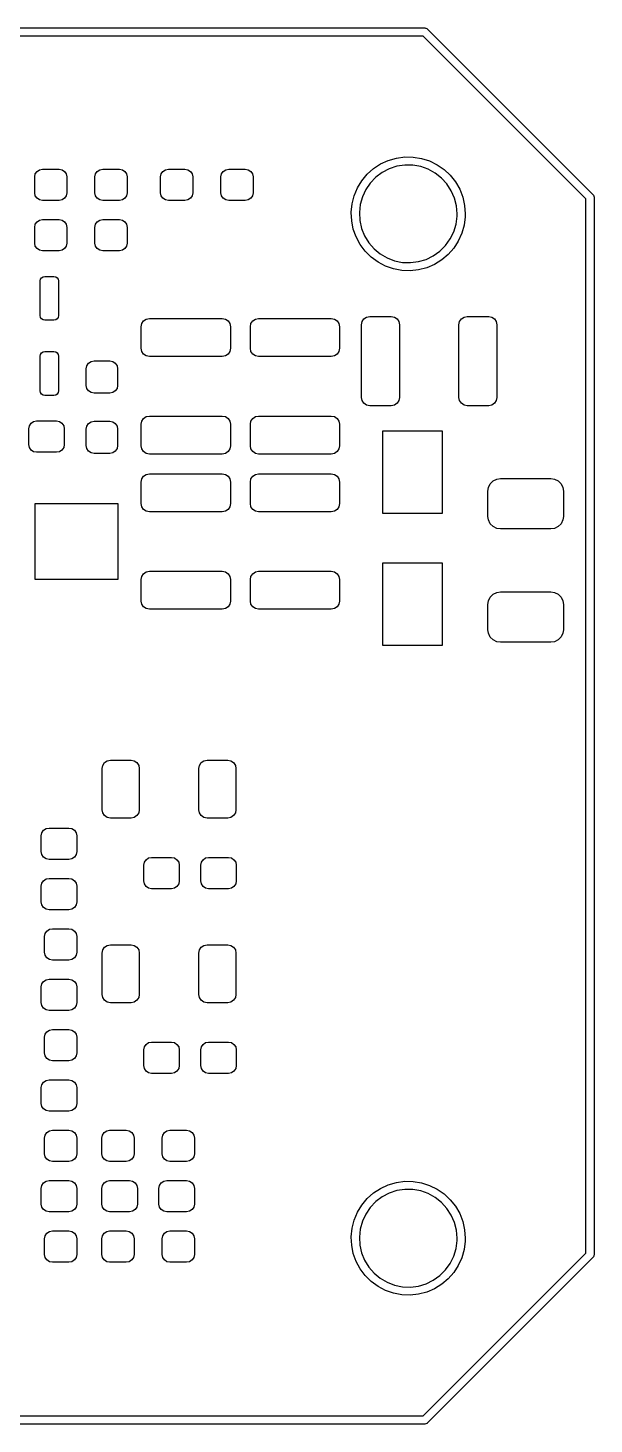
# Model space of a CAD drawing. Extents: x 108.5 to 150.8, y -119.9 to -77.7.
# Drawn here: x 133.65 to 150.79, y -119.92 to -77.67 of the extents above; entities that cross this region are included whole.
import ezdxf

# ---------------------------------------------------------------- set-up
doc = ezdxf.new("R2010")
doc.units = 0
doc.layers.add('BLACK', color=7, linetype='CONTINUOUS')

msp = doc.modelspace()

# ---------------------------------------------------------------- linework, layer by layer
at = {"layer": 'BLACK', "linetype": 'CONTINUOUS'}
for p, q in [((113.661, -77.675), (145.661, -77.675)), ((145.661, -77.675), (145.683, -77.6782)), ((145.683, -77.6782), (145.688, -77.6779)), ((145.688, -77.6779), (145.69, -77.6792)), ((145.69, -77.6792), (145.697, -77.6801)), ((145.697, -77.6801), (145.722, -77.6968)), ((145.722, -77.6968), (145.749, -77.7116)), ((145.749, -77.7116), (150.749, -82.7116)), ((145.609, -77.925), (113.713, -77.925)), ((150.536, -82.8518), (145.609, -77.925)), ((134.002, -81.9661), (134.093, -81.948)), ((134.093, -81.948), (134.593, -81.948)), ((134.593, -81.948), (134.683, -81.9661)), ((135.827, -81.9661), (135.917, -81.948)), ((135.917, -81.948), (136.417, -81.948)), ((136.417, -81.948), (136.508, -81.9661)), ((137.812, -81.9661), (137.903, -81.948)), ((137.903, -81.948), (138.403, -81.948)), ((138.403, -81.948), (138.493, -81.9661)), ((139.637, -81.9661), (139.727, -81.948)), ((139.727, -81.948), (140.227, -81.948)), ((140.227, -81.948), (140.318, -81.9661)), ((143.92, -82.1017), (144.111, -81.9315)), ((144.111, -81.9315), (144.325, -81.7913)), ((144.325, -81.7913), (144.557, -81.6842)), ((144.587, -81.9356), (144.372, -82.0476)), ((144.557, -81.6842), (144.802, -81.6127)), ((144.818, -81.8602), (144.587, -81.9356)), ((144.802, -81.6127), (145.056, -81.5782)), ((145.058, -81.8235), (144.818, -81.8602)), ((145.056, -81.5782), (145.311, -81.5816)), ((145.3, -81.8265), (145.058, -81.8235)), ((145.539, -81.869), (145.3, -81.8265)), ((145.311, -81.5816), (145.564, -81.6227)), ((145.768, -81.95), (145.539, -81.869)), ((145.564, -81.6227), (145.807, -81.7006)), ((145.98, -82.0672), (145.768, -81.95)), ((145.807, -81.7006), (146.037, -81.8137)), ((146.037, -81.8137), (146.247, -81.9594)), ((146.247, -81.9594), (146.433, -82.1346)), ((133.855, -82.1855), (133.873, -82.0946)), ((133.855, -82.6605), (133.855, -82.1855)), ((133.873, -82.0946), (133.925, -82.0176)), ((133.925, -82.0176), (134.002, -81.9661)), ((134.683, -81.9661), (134.76, -82.0176)), ((134.76, -82.0176), (134.812, -82.0946)), ((134.812, -82.0946), (134.83, -82.1855)), ((134.83, -82.1855), (134.83, -82.6605)), ((135.68, -82.1855), (135.698, -82.0946)), ((135.68, -82.6605), (135.68, -82.1855)), ((135.698, -82.0946), (135.75, -82.0176)), ((135.75, -82.0176), (135.827, -81.9661)), ((136.508, -81.9661), (136.585, -82.0176)), ((136.585, -82.0176), (136.637, -82.0946)), ((136.637, -82.0946), (136.655, -82.1855)), ((136.655, -82.1855), (136.655, -82.6605)), ((137.665, -82.1855), (137.683, -82.0946)), ((137.665, -82.6605), (137.665, -82.1855)), ((137.683, -82.0946), (137.735, -82.0176)), ((137.735, -82.0176), (137.812, -81.9661)), ((138.493, -81.9661), (138.57, -82.0176)), ((138.57, -82.0176), (138.622, -82.0946)), ((138.622, -82.0946), (138.64, -82.1855)), ((138.64, -82.1855), (138.64, -82.6605)), ((139.49, -82.1855), (139.508, -82.0946)), ((139.49, -82.6605), (139.49, -82.1855)), ((139.508, -82.0946), (139.56, -82.0176)), ((139.56, -82.0176), (139.637, -81.9661)), ((140.318, -81.9661), (140.395, -82.0176)), ((140.395, -82.0176), (140.447, -82.0946)), ((140.447, -82.0946), (140.465, -82.1855)), ((140.465, -82.1855), (140.465, -82.6605)), ((143.624, -82.5169), (143.757, -82.2983)), ((143.757, -82.2983), (143.92, -82.1017)), ((144.011, -82.3686), (143.874, -82.5689)), ((144.178, -82.1932), (144.011, -82.3686)), ((144.372, -82.0476), (144.178, -82.1932)), ((146.17, -82.2176), (145.98, -82.0672)), ((146.334, -82.397), (146.17, -82.2176)), ((146.433, -82.1346), (146.591, -82.3354)), ((146.591, -82.3354), (146.718, -82.5574)), ((133.873, -82.7514), (133.855, -82.6605)), ((133.925, -82.8284), (133.873, -82.7514)), ((134.812, -82.7514), (134.76, -82.8284)), ((134.83, -82.6605), (134.812, -82.7514)), ((135.698, -82.7514), (135.68, -82.6605)), ((135.75, -82.8284), (135.698, -82.7514)), ((136.637, -82.7514), (136.585, -82.8284)), ((136.655, -82.6605), (136.637, -82.7514)), ((137.683, -82.7514), (137.665, -82.6605)), ((137.735, -82.8284), (137.683, -82.7514)), ((138.622, -82.7514), (138.57, -82.8284)), ((138.64, -82.6605), (138.622, -82.7514)), ((139.508, -82.7514), (139.49, -82.6605)), ((139.56, -82.8284), (139.508, -82.7514)), ((140.447, -82.7514), (140.395, -82.8284)), ((140.465, -82.6605), (140.447, -82.7514)), ((143.462, -83.0005), (143.525, -82.7526)), ((143.525, -82.7526), (143.624, -82.5169)), ((143.772, -82.7889), (143.707, -83.0227)), ((143.874, -82.5689), (143.772, -82.7889)), ((146.465, -82.6006), (146.334, -82.397)), ((146.562, -82.823), (146.465, -82.6006)), ((146.718, -82.5574), (146.811, -82.7957)), ((146.811, -82.7957), (146.867, -83.045)), ((150.749, -82.7116), (150.763, -82.7294)), ((150.763, -82.7294), (150.766, -82.7325)), ((150.766, -82.7325), (150.767, -82.7352)), ((150.767, -82.7352), (150.771, -82.7404)), ((150.771, -82.7404), (150.777, -82.7705)), ((150.777, -82.7705), (150.786, -82.8)), ((150.786, -82.8), (150.786, -114.8)), ((134.002, -82.8799), (133.925, -82.8284)), ((134.093, -82.898), (134.002, -82.8799)), ((134.593, -82.898), (134.093, -82.898)), ((134.683, -82.8799), (134.593, -82.898)), ((134.76, -82.8284), (134.683, -82.8799)), ((135.827, -82.8799), (135.75, -82.8284)), ((135.917, -82.898), (135.827, -82.8799)), ((136.417, -82.898), (135.917, -82.898)), ((136.508, -82.8799), (136.417, -82.898)), ((136.585, -82.8284), (136.508, -82.8799)), ((137.812, -82.8799), (137.735, -82.8284)), ((137.903, -82.898), (137.812, -82.8799)), ((138.403, -82.898), (137.903, -82.898)), ((138.493, -82.8799), (138.403, -82.898)), ((138.57, -82.8284), (138.493, -82.8799)), ((139.637, -82.8799), (139.56, -82.8284)), ((139.727, -82.898), (139.637, -82.8799)), ((140.227, -82.898), (139.727, -82.898)), ((140.318, -82.8799), (140.227, -82.898)), ((140.395, -82.8284), (140.318, -82.8799)), ((143.437, -83.2548), (143.462, -83.0005)), ((143.707, -83.0227), (143.681, -83.2638)), ((146.621, -83.0583), (146.562, -82.823)), ((146.641, -83.3), (146.621, -83.0583)), ((146.867, -83.045), (146.886, -83.3)), ((150.536, -114.748), (150.536, -82.8518)), ((133.855, -83.7095), (133.873, -83.6186)), ((133.873, -83.6186), (133.925, -83.5416)), ((133.925, -83.5416), (134.002, -83.4901)), ((134.002, -83.4901), (134.093, -83.472)), ((134.093, -83.472), (134.593, -83.472)), ((134.593, -83.472), (134.683, -83.4901)), ((134.683, -83.4901), (134.76, -83.5416)), ((134.76, -83.5416), (134.812, -83.6186)), ((134.812, -83.6186), (134.83, -83.7095)), ((135.68, -83.7095), (135.698, -83.6186)), ((135.698, -83.6186), (135.75, -83.5416)), ((135.75, -83.5416), (135.827, -83.4901)), ((135.827, -83.4901), (135.917, -83.472)), ((135.917, -83.472), (136.417, -83.472)), ((136.417, -83.472), (136.508, -83.4901)), ((136.508, -83.4901), (136.585, -83.5416)), ((136.585, -83.5416), (136.637, -83.6186)), ((136.637, -83.6186), (136.655, -83.7095)), ((143.437, -83.2638), (143.437, -83.2548)), ((143.449, -83.5102), (143.437, -83.2638)), ((143.499, -83.761), (143.449, -83.5102)), ((143.681, -83.2638), (143.695, -83.506)), ((143.695, -83.506), (143.749, -83.7426)), ((146.537, -83.8448), (146.608, -83.6128)), ((146.608, -83.6128), (146.639, -83.3723)), ((146.639, -83.3723), (146.641, -83.3)), ((146.851, -83.6439), (146.782, -83.89)), ((146.884, -83.3903), (146.851, -83.6439)), ((146.886, -83.3), (146.884, -83.3903)), ((133.855, -84.1845), (133.855, -83.7095)), ((134.83, -83.7095), (134.83, -84.1845)), ((135.68, -84.1845), (135.68, -83.7095)), ((136.655, -83.7095), (136.655, -84.1845)), ((143.585, -84.0016), (143.499, -83.761)), ((143.706, -84.2268), (143.585, -84.0016)), ((143.749, -83.7426), (143.84, -83.9673)), ((143.84, -83.9673), (143.967, -84.1741)), ((146.288, -84.2593), (146.43, -84.0623)), ((146.43, -84.0623), (146.537, -83.8448)), ((146.782, -83.89), (146.677, -84.1231)), ((133.873, -84.2754), (133.855, -84.1845)), ((133.925, -84.3524), (133.873, -84.2754)), ((134.002, -84.4039), (133.925, -84.3524)), ((134.093, -84.422), (134.002, -84.4039)), ((134.593, -84.422), (134.093, -84.422)), ((134.683, -84.4039), (134.593, -84.422)), ((134.76, -84.3524), (134.683, -84.4039)), ((134.812, -84.2754), (134.76, -84.3524)), ((134.83, -84.1845), (134.812, -84.2754)), ((135.698, -84.2754), (135.68, -84.1845)), ((135.75, -84.3524), (135.698, -84.2754)), ((135.827, -84.4039), (135.75, -84.3524)), ((135.917, -84.422), (135.827, -84.4039)), ((136.417, -84.422), (135.917, -84.422)), ((136.508, -84.4039), (136.417, -84.422)), ((136.585, -84.3524), (136.508, -84.4039)), ((136.637, -84.2754), (136.585, -84.3524)), ((136.655, -84.1845), (136.637, -84.2754)), ((143.859, -84.4317), (143.706, -84.2268)), ((144.041, -84.6117), (143.859, -84.4317)), ((143.967, -84.1741), (144.125, -84.3575)), ((144.125, -84.3575), (144.312, -84.5124)), ((145.919, -84.5713), (146.116, -84.4305)), ((146.116, -84.4305), (146.288, -84.2593)), ((146.539, -84.3381), (146.37, -84.5304)), ((146.677, -84.1231), (146.539, -84.3381)), ((144.247, -84.7629), (144.041, -84.6117)), ((144.473, -84.8819), (144.247, -84.7629)), ((144.312, -84.5124), (144.521, -84.6348)), ((144.715, -84.9662), (144.473, -84.8819)), ((144.521, -84.6348), (144.748, -84.7213)), ((144.748, -84.7213), (144.986, -84.7696)), ((144.986, -84.7696), (145.228, -84.7785)), ((145.228, -84.7785), (145.469, -84.7477)), ((145.469, -84.7477), (145.701, -84.678)), ((145.701, -84.678), (145.919, -84.5713)), ((145.958, -84.8301), (145.723, -84.931)), ((146.175, -84.6956), (145.958, -84.8301)), ((146.37, -84.5304), (146.175, -84.6956)), ((134.025, -85.3325), (134.035, -85.2799)), ((134.025, -86.3825), (134.025, -85.3325)), ((134.035, -85.2799), (134.065, -85.2353)), ((134.065, -85.2353), (134.11, -85.2055)), ((134.11, -85.2055), (134.162, -85.195)), ((134.162, -85.195), (134.438, -85.195)), ((134.438, -85.195), (134.49, -85.2055)), ((134.49, -85.2055), (134.535, -85.2353)), ((134.535, -85.2353), (134.565, -85.2799)), ((134.565, -85.2799), (134.575, -85.3325)), ((134.575, -85.3325), (134.575, -86.3825)), ((144.966, -85.0139), (144.715, -84.9662)), ((145.221, -85.0239), (144.966, -85.0139)), ((145.475, -84.9961), (145.221, -85.0239)), ((145.723, -84.931), (145.475, -84.9961)), ((134.035, -86.4351), (134.025, -86.3825)), ((134.065, -86.4797), (134.035, -86.4351)), ((134.11, -86.5095), (134.065, -86.4797)), ((134.162, -86.52), (134.11, -86.5095)), ((134.438, -86.52), (134.162, -86.52)), ((134.49, -86.5095), (134.438, -86.52)), ((134.535, -86.4797), (134.49, -86.5095)), ((134.565, -86.4351), (134.535, -86.4797)), ((134.575, -86.3825), (134.565, -86.4351)), ((137.099, -86.6233), (137.153, -86.5422)), ((137.153, -86.5422), (137.234, -86.488)), ((137.234, -86.488), (137.33, -86.469)), ((137.33, -86.469), (139.53, -86.469)), ((139.53, -86.469), (139.626, -86.488)), ((139.626, -86.488), (139.707, -86.5422)), ((139.707, -86.5422), (139.761, -86.6233)), ((140.401, -86.6233), (140.455, -86.5422)), ((140.455, -86.5422), (140.536, -86.488)), ((140.536, -86.488), (140.632, -86.469)), ((140.632, -86.469), (142.832, -86.469)), ((142.832, -86.469), (142.928, -86.488)), ((142.928, -86.488), (143.009, -86.5422)), ((143.009, -86.5422), (143.063, -86.6233)), ((143.746, -86.657), (143.765, -86.5613)), ((143.765, -86.5613), (143.819, -86.4802)), ((143.819, -86.4802), (143.9, -86.426)), ((143.9, -86.426), (143.996, -86.407)), ((143.996, -86.407), (144.646, -86.407)), ((144.646, -86.407), (144.742, -86.426)), ((144.742, -86.426), (144.823, -86.4802)), ((144.823, -86.4802), (144.877, -86.5613)), ((144.877, -86.5613), (144.896, -86.657)), ((146.696, -86.657), (146.715, -86.5613)), ((146.715, -86.5613), (146.769, -86.4802)), ((146.769, -86.4802), (146.85, -86.426)), ((146.85, -86.426), (146.946, -86.407)), ((146.946, -86.407), (147.596, -86.407)), ((147.596, -86.407), (147.692, -86.426)), ((147.692, -86.426), (147.773, -86.4802)), ((147.773, -86.4802), (147.827, -86.5613)), ((147.827, -86.5613), (147.846, -86.657)), ((137.08, -86.719), (137.099, -86.6233)), ((137.08, -87.369), (137.08, -86.719)), ((139.761, -86.6233), (139.78, -86.719)), ((139.78, -86.719), (139.78, -87.369)), ((140.382, -86.719), (140.401, -86.6233)), ((140.382, -87.369), (140.382, -86.719)), ((143.063, -86.6233), (143.082, -86.719)), ((143.082, -86.719), (143.082, -87.369)), ((143.746, -88.857), (143.746, -86.657)), ((144.896, -86.657), (144.896, -88.857)), ((146.696, -88.857), (146.696, -86.657)), ((147.846, -86.657), (147.846, -88.857)), ((137.099, -87.4647), (137.08, -87.369)), ((139.78, -87.369), (139.761, -87.4647)), ((140.401, -87.4647), (140.382, -87.369)), ((143.082, -87.369), (143.063, -87.4647)), ((134.025, -87.6075), (134.035, -87.5549)), ((134.025, -88.6575), (134.025, -87.6075)), ((134.035, -87.5549), (134.065, -87.5103)), ((134.065, -87.5103), (134.11, -87.4805)), ((134.11, -87.4805), (134.162, -87.47)), ((134.162, -87.47), (134.438, -87.47)), ((134.438, -87.47), (134.49, -87.4805)), ((134.49, -87.4805), (134.535, -87.5103)), ((134.535, -87.5103), (134.565, -87.5549)), ((134.565, -87.5549), (134.575, -87.6075)), ((134.575, -87.6075), (134.575, -88.6575)), ((135.433, -87.9006), (135.485, -87.8236)), ((135.485, -87.8236), (135.562, -87.7721)), ((135.562, -87.7721), (135.653, -87.754)), ((135.653, -87.754), (136.127, -87.754)), ((136.127, -87.754), (136.218, -87.7721)), ((136.218, -87.7721), (136.295, -87.8236)), ((136.295, -87.8236), (136.347, -87.9006)), ((137.153, -87.5458), (137.099, -87.4647)), ((137.234, -87.6), (137.153, -87.5458)), ((137.33, -87.619), (137.234, -87.6)), ((139.53, -87.619), (137.33, -87.619)), ((139.626, -87.6), (139.53, -87.619)), ((139.707, -87.5458), (139.626, -87.6)), ((139.761, -87.4647), (139.707, -87.5458)), ((140.455, -87.5458), (140.401, -87.4647)), ((140.536, -87.6), (140.455, -87.5458)), ((140.632, -87.619), (140.536, -87.6)), ((142.832, -87.619), (140.632, -87.619)), ((142.928, -87.6), (142.832, -87.619)), ((143.009, -87.5458), (142.928, -87.6)), ((143.063, -87.4647), (143.009, -87.5458)), ((135.415, -87.9915), (135.433, -87.9006)), ((135.415, -88.4915), (135.415, -87.9915)), ((136.347, -87.9006), (136.365, -87.9915)), ((136.365, -87.9915), (136.365, -88.4915)), ((134.035, -88.7101), (134.025, -88.6575)), ((134.065, -88.7547), (134.035, -88.7101)), ((134.565, -88.7101), (134.535, -88.7547)), ((134.575, -88.6575), (134.565, -88.7101)), ((135.433, -88.5824), (135.415, -88.4915)), ((135.485, -88.6594), (135.433, -88.5824)), ((135.562, -88.7109), (135.485, -88.6594)), ((135.653, -88.729), (135.562, -88.7109)), ((136.218, -88.7109), (136.127, -88.729)), ((136.295, -88.6594), (136.218, -88.7109)), ((136.347, -88.5824), (136.295, -88.6594)), ((136.365, -88.4915), (136.347, -88.5824)), ((134.11, -88.7845), (134.065, -88.7547)), ((134.162, -88.795), (134.11, -88.7845)), ((134.438, -88.795), (134.162, -88.795)), ((134.49, -88.7845), (134.438, -88.795)), ((134.535, -88.7547), (134.49, -88.7845)), ((136.127, -88.729), (135.653, -88.729)), ((143.765, -88.9527), (143.746, -88.857)), ((143.819, -89.0338), (143.765, -88.9527)), ((143.9, -89.088), (143.819, -89.0338)), ((143.996, -89.107), (143.9, -89.088)), ((144.646, -89.107), (143.996, -89.107)), ((144.742, -89.088), (144.646, -89.107)), ((144.823, -89.0338), (144.742, -89.088)), ((144.877, -88.9527), (144.823, -89.0338)), ((144.896, -88.857), (144.877, -88.9527)), ((146.715, -88.9527), (146.696, -88.857)), ((146.769, -89.0338), (146.715, -88.9527)), ((146.85, -89.088), (146.769, -89.0338)), ((146.946, -89.107), (146.85, -89.088)), ((147.596, -89.107), (146.946, -89.107)), ((147.692, -89.088), (147.596, -89.107)), ((147.773, -89.0338), (147.692, -89.088)), ((147.827, -88.9527), (147.773, -89.0338)), ((147.846, -88.857), (147.827, -88.9527)), ((133.822, -89.5861), (133.912, -89.568)), ((133.912, -89.568), (134.512, -89.568)), ((134.512, -89.568), (134.603, -89.5861)), ((137.099, -89.5733), (137.153, -89.4922)), ((137.153, -89.4922), (137.234, -89.438)), ((137.234, -89.438), (137.33, -89.419)), ((137.33, -89.419), (139.53, -89.419)), ((139.53, -89.419), (139.626, -89.438)), ((139.626, -89.438), (139.707, -89.4922)), ((139.707, -89.4922), (139.761, -89.5733)), ((140.401, -89.5733), (140.455, -89.4922)), ((140.455, -89.4922), (140.536, -89.438)), ((140.536, -89.438), (140.632, -89.419)), ((140.632, -89.419), (142.832, -89.419)), ((142.832, -89.419), (142.928, -89.438)), ((142.928, -89.438), (143.009, -89.4922)), ((143.009, -89.4922), (143.063, -89.5733)), ((133.675, -89.8055), (133.693, -89.7146)), ((133.675, -90.2805), (133.675, -89.8055)), ((133.693, -89.7146), (133.745, -89.6376)), ((133.745, -89.6376), (133.822, -89.5861)), ((134.603, -89.5861), (134.68, -89.6376)), ((134.68, -89.6376), (134.732, -89.7146)), ((134.732, -89.7146), (134.75, -89.8055)), ((134.75, -89.8055), (134.75, -90.2805)), ((135.415, -89.8165), (135.433, -89.7256)), ((135.415, -90.3165), (135.415, -89.8165)), ((135.433, -89.7256), (135.485, -89.6486)), ((135.485, -89.6486), (135.562, -89.5971)), ((135.562, -89.5971), (135.653, -89.579)), ((135.653, -89.579), (136.127, -89.579)), ((136.127, -89.579), (136.218, -89.5971)), ((136.218, -89.5971), (136.295, -89.6486)), ((136.295, -89.6486), (136.347, -89.7256)), ((136.347, -89.7256), (136.365, -89.8165)), ((136.365, -89.8165), (136.365, -90.3165)), ((137.08, -89.669), (137.099, -89.5733)), ((137.08, -90.319), (137.08, -89.669)), ((139.761, -89.5733), (139.78, -89.669)), ((139.78, -89.669), (139.78, -90.319)), ((140.382, -89.669), (140.401, -89.5733)), ((140.382, -90.319), (140.382, -89.669)), ((143.063, -89.5733), (143.082, -89.669)), ((143.082, -89.669), (143.082, -90.319)), ((144.388, -92.3664), (144.388, -89.8664)), ((144.388, -89.8664), (146.188, -89.8664)), ((146.188, -89.8664), (146.188, -92.3664)), ((133.693, -90.3714), (133.675, -90.2805)), ((133.745, -90.4484), (133.693, -90.3714)), ((134.732, -90.3714), (134.68, -90.4484)), ((134.75, -90.2805), (134.732, -90.3714)), ((135.433, -90.4074), (135.415, -90.3165)), ((135.485, -90.4844), (135.433, -90.4074)), ((136.347, -90.4074), (136.295, -90.4844)), ((136.365, -90.3165), (136.347, -90.4074)), ((137.099, -90.4147), (137.08, -90.319)), ((137.153, -90.4958), (137.099, -90.4147)), ((139.761, -90.4147), (139.707, -90.4958)), ((139.78, -90.319), (139.761, -90.4147)), ((140.401, -90.4147), (140.382, -90.319)), ((140.455, -90.4958), (140.401, -90.4147)), ((143.063, -90.4147), (143.009, -90.4958)), ((143.082, -90.319), (143.063, -90.4147)), ((133.822, -90.4999), (133.745, -90.4484)), ((133.912, -90.518), (133.822, -90.4999)), ((134.512, -90.518), (133.912, -90.518)), ((134.603, -90.4999), (134.512, -90.518)), ((134.68, -90.4484), (134.603, -90.4999)), ((135.562, -90.5359), (135.485, -90.4844)), ((135.653, -90.554), (135.562, -90.5359)), ((136.127, -90.554), (135.653, -90.554)), ((136.218, -90.5359), (136.127, -90.554)), ((136.295, -90.4844), (136.218, -90.5359)), ((137.234, -90.55), (137.153, -90.4958)), ((137.33, -90.569), (137.234, -90.55)), ((139.53, -90.569), (137.33, -90.569)), ((139.626, -90.55), (139.53, -90.569)), ((139.707, -90.4958), (139.626, -90.55)), ((140.536, -90.55), (140.455, -90.4958)), ((140.632, -90.569), (140.536, -90.55)), ((142.832, -90.569), (140.632, -90.569)), ((142.928, -90.55), (142.832, -90.569)), ((143.009, -90.4958), (142.928, -90.55)), ((137.099, -91.3223), (137.153, -91.2412)), ((137.153, -91.2412), (137.234, -91.187)), ((137.234, -91.187), (137.33, -91.168)), ((137.33, -91.168), (139.53, -91.168)), ((139.53, -91.168), (139.626, -91.187)), ((139.626, -91.187), (139.707, -91.2412)), ((139.707, -91.2412), (139.761, -91.3223)), ((140.401, -91.3223), (140.455, -91.2412)), ((140.455, -91.2412), (140.536, -91.187)), ((140.536, -91.187), (140.632, -91.168)), ((140.632, -91.168), (142.832, -91.168)), ((142.832, -91.168), (142.928, -91.187)), ((142.928, -91.187), (143.009, -91.2412)), ((143.009, -91.2412), (143.063, -91.3223)), ((137.08, -91.418), (137.099, -91.3223)), ((137.08, -92.068), (137.08, -91.418)), ((139.761, -91.3223), (139.78, -91.418)), ((139.78, -91.418), (139.78, -92.068)), ((140.382, -91.418), (140.401, -91.3223)), ((140.382, -92.068), (140.382, -91.418)), ((143.063, -91.3223), (143.082, -91.418)), ((143.082, -91.418), (143.082, -92.068)), ((147.574, -91.694), (147.59, -91.5852)), ((147.59, -91.5852), (147.645, -91.4728)), ((147.645, -91.4728), (147.733, -91.3842)), ((147.733, -91.3842), (147.846, -91.3291)), ((147.846, -91.3291), (147.955, -91.313)), ((147.955, -91.313), (149.479, -91.313)), ((149.479, -91.313), (149.588, -91.3289)), ((149.588, -91.3289), (149.7, -91.3838)), ((149.7, -91.3838), (149.789, -91.4722)), ((149.789, -91.4722), (149.844, -91.5845)), ((149.844, -91.5845), (149.86, -91.694)), ((133.869, -94.368), (133.869, -92.068)), ((133.869, -92.068), (136.369, -92.068)), ((136.369, -92.068), (136.369, -94.368)), ((137.099, -92.1637), (137.08, -92.068)), ((139.78, -92.068), (139.761, -92.1637)), ((140.401, -92.1637), (140.382, -92.068)), ((143.082, -92.068), (143.063, -92.1637)), ((147.574, -92.456), (147.574, -91.694)), ((149.86, -91.694), (149.86, -92.456)), ((137.153, -92.2448), (137.099, -92.1637)), ((137.234, -92.299), (137.153, -92.2448)), ((137.33, -92.318), (137.234, -92.299)), ((139.53, -92.318), (137.33, -92.318)), ((139.626, -92.299), (139.53, -92.318)), ((139.707, -92.2448), (139.626, -92.299)), ((139.761, -92.1637), (139.707, -92.2448)), ((140.455, -92.2448), (140.401, -92.1637)), ((140.536, -92.299), (140.455, -92.2448)), ((140.632, -92.318), (140.536, -92.299)), ((142.832, -92.318), (140.632, -92.318)), ((142.928, -92.299), (142.832, -92.318)), ((143.009, -92.2448), (142.928, -92.299)), ((143.063, -92.1637), (143.009, -92.2448)), ((146.188, -92.3664), (144.388, -92.3664)), ((147.59, -92.5655), (147.574, -92.456)), ((149.86, -92.456), (149.844, -92.5648)), ((147.645, -92.6778), (147.59, -92.5655)), ((147.734, -92.7662), (147.645, -92.6778)), ((147.846, -92.8211), (147.734, -92.7662)), ((147.955, -92.837), (147.846, -92.8211)), ((149.479, -92.837), (147.955, -92.837)), ((149.588, -92.8209), (149.479, -92.837)), ((149.701, -92.7658), (149.588, -92.8209)), ((149.789, -92.6772), (149.701, -92.7658)), ((149.844, -92.5648), (149.789, -92.6772)), ((137.099, -94.2723), (137.153, -94.1912)), ((137.153, -94.1912), (137.234, -94.137)), ((137.234, -94.137), (137.33, -94.118)), ((137.33, -94.118), (139.53, -94.118)), ((139.53, -94.118), (139.626, -94.137)), ((139.626, -94.137), (139.707, -94.1912)), ((139.707, -94.1912), (139.761, -94.2723)), ((140.401, -94.2723), (140.455, -94.1912)), ((140.455, -94.1912), (140.536, -94.137)), ((140.536, -94.137), (140.632, -94.118)), ((140.632, -94.118), (142.832, -94.118)), ((142.832, -94.118), (142.928, -94.137)), ((142.928, -94.137), (143.009, -94.1912)), ((143.009, -94.1912), (143.063, -94.2723)), ((144.388, -96.3664), (144.388, -93.8664)), ((144.388, -93.8664), (146.188, -93.8664)), ((146.188, -93.8664), (146.188, -96.3664)), ((136.369, -94.368), (133.869, -94.368)), ((137.08, -94.368), (137.099, -94.2723)), ((137.08, -95.018), (137.08, -94.368)), ((139.761, -94.2723), (139.78, -94.368)), ((139.78, -94.368), (139.78, -95.018)), ((140.382, -94.368), (140.401, -94.2723)), ((140.382, -95.018), (140.382, -94.368)), ((143.063, -94.2723), (143.082, -94.368)), ((143.082, -94.368), (143.082, -95.018)), ((137.099, -95.1137), (137.08, -95.018)), ((139.78, -95.018), (139.761, -95.1137)), ((140.401, -95.1137), (140.382, -95.018)), ((143.082, -95.018), (143.063, -95.1137)), ((147.574, -95.123), (147.59, -95.0142)), ((147.59, -95.0142), (147.645, -94.9018)), ((147.645, -94.9018), (147.733, -94.8132)), ((147.733, -94.8132), (147.846, -94.7581)), ((147.846, -94.7581), (147.955, -94.742)), ((147.955, -94.742), (149.479, -94.742)), ((149.479, -94.742), (149.588, -94.7579)), ((149.588, -94.7579), (149.7, -94.8128)), ((149.7, -94.8128), (149.789, -94.9012)), ((149.789, -94.9012), (149.844, -95.0135)), ((149.844, -95.0135), (149.86, -95.123)), ((137.153, -95.1948), (137.099, -95.1137)), ((137.234, -95.249), (137.153, -95.1948)), ((137.33, -95.268), (137.234, -95.249)), ((139.53, -95.268), (137.33, -95.268)), ((139.626, -95.249), (139.53, -95.268)), ((139.707, -95.1948), (139.626, -95.249)), ((139.761, -95.1137), (139.707, -95.1948)), ((140.455, -95.1948), (140.401, -95.1137)), ((140.536, -95.249), (140.455, -95.1948)), ((140.632, -95.268), (140.536, -95.249)), ((142.832, -95.268), (140.632, -95.268)), ((142.928, -95.249), (142.832, -95.268)), ((143.009, -95.1948), (142.928, -95.249)), ((143.063, -95.1137), (143.009, -95.1948)), ((147.574, -95.885), (147.574, -95.123)), ((149.86, -95.123), (149.86, -95.885)), ((147.59, -95.9945), (147.574, -95.885)), ((149.86, -95.885), (149.844, -95.9938)), ((147.645, -96.1068), (147.59, -95.9945)), ((147.734, -96.1952), (147.645, -96.1068)), ((147.846, -96.2501), (147.734, -96.1952)), ((147.955, -96.266), (147.846, -96.2501)), ((149.479, -96.266), (147.955, -96.266)), ((149.588, -96.2499), (149.479, -96.266)), ((149.701, -96.1948), (149.588, -96.2499)), ((149.789, -96.1062), (149.701, -96.1948)), ((149.844, -95.9938), (149.789, -96.1062)), ((146.188, -96.3664), (144.388, -96.3664)), ((135.897, -100.086), (135.916, -99.9903)), ((135.897, -101.336), (135.897, -100.086)), ((135.916, -99.9903), (135.97, -99.9092)), ((135.97, -99.9092), (136.051, -99.855)), ((136.051, -99.855), (136.147, -99.836)), ((136.147, -99.836), (136.772, -99.836)), ((136.772, -99.836), (136.868, -99.855)), ((136.868, -99.855), (136.949, -99.9092)), ((136.949, -99.9092), (137.003, -99.9903)), ((137.003, -99.9903), (137.022, -100.086)), ((137.022, -100.086), (137.022, -101.336)), ((138.822, -100.086), (138.841, -99.9903)), ((138.822, -101.336), (138.822, -100.086)), ((138.841, -99.9903), (138.895, -99.9092)), ((138.895, -99.9092), (138.976, -99.855)), ((138.976, -99.855), (139.072, -99.836)), ((139.072, -99.836), (139.697, -99.836)), ((139.697, -99.836), (139.793, -99.855)), ((139.793, -99.855), (139.874, -99.9092)), ((139.874, -99.9092), (139.928, -99.9903)), ((139.928, -99.9903), (139.947, -100.086)), ((139.947, -100.086), (139.947, -101.336)), ((135.916, -101.432), (135.897, -101.336)), ((137.022, -101.336), (137.003, -101.432)), ((138.841, -101.432), (138.822, -101.336)), ((139.947, -101.336), (139.928, -101.432)), ((135.97, -101.513), (135.916, -101.432)), ((136.051, -101.567), (135.97, -101.513)), ((136.147, -101.586), (136.051, -101.567)), ((136.772, -101.586), (136.147, -101.586)), ((136.868, -101.567), (136.772, -101.586)), ((136.949, -101.513), (136.868, -101.567)), ((137.003, -101.432), (136.949, -101.513)), ((138.895, -101.513), (138.841, -101.432)), ((138.976, -101.567), (138.895, -101.513)), ((139.072, -101.586), (138.976, -101.567)), ((139.697, -101.586), (139.072, -101.586)), ((139.793, -101.567), (139.697, -101.586)), ((139.874, -101.513), (139.793, -101.567)), ((139.928, -101.432), (139.874, -101.513)), ((134.056, -102.124), (134.074, -102.034)), ((134.056, -102.599), (134.056, -102.124)), ((134.074, -102.034), (134.126, -101.957)), ((134.126, -101.957), (134.203, -101.905)), ((134.203, -101.905), (134.293, -101.887)), ((134.293, -101.887), (134.893, -101.887)), ((134.893, -101.887), (134.984, -101.905)), ((134.984, -101.905), (135.061, -101.957)), ((135.061, -101.957), (135.113, -102.034)), ((135.113, -102.034), (135.131, -102.124)), ((135.131, -102.124), (135.131, -102.599)), ((134.074, -102.69), (134.056, -102.599)), ((135.131, -102.599), (135.113, -102.69)), ((134.126, -102.767), (134.074, -102.69)), ((134.203, -102.819), (134.126, -102.767)), ((134.293, -102.837), (134.203, -102.819)), ((134.893, -102.837), (134.293, -102.837)), ((134.984, -102.819), (134.893, -102.837)), ((135.061, -102.767), (134.984, -102.819)), ((135.113, -102.69), (135.061, -102.767)), ((137.157, -103.013), (137.175, -102.923)), ((137.157, -103.489), (137.157, -103.013)), ((137.175, -102.923), (137.227, -102.846)), ((137.227, -102.846), (137.304, -102.794)), ((137.304, -102.794), (137.394, -102.776)), ((137.394, -102.776), (137.994, -102.776)), ((137.994, -102.776), (138.085, -102.794)), ((138.085, -102.794), (138.162, -102.846)), ((138.162, -102.846), (138.214, -102.923)), ((138.214, -102.923), (138.232, -103.013)), ((138.232, -103.013), (138.232, -103.489)), ((138.882, -103.013), (138.9, -102.923)), ((138.882, -103.489), (138.882, -103.013)), ((138.9, -102.923), (138.952, -102.846)), ((138.952, -102.846), (139.029, -102.794)), ((139.029, -102.794), (139.119, -102.776)), ((139.119, -102.776), (139.719, -102.776)), ((139.719, -102.776), (139.81, -102.794)), ((139.81, -102.794), (139.887, -102.846)), ((139.887, -102.846), (139.939, -102.923)), ((139.939, -102.923), (139.957, -103.013)), ((139.957, -103.013), (139.957, -103.489)), ((134.074, -103.558), (134.126, -103.481)), ((134.126, -103.481), (134.203, -103.429)), ((134.203, -103.429), (134.293, -103.411)), ((134.293, -103.411), (134.893, -103.411)), ((134.893, -103.411), (134.984, -103.429)), ((134.984, -103.429), (135.061, -103.481)), ((135.061, -103.481), (135.113, -103.558)), ((137.175, -103.579), (137.157, -103.489)), ((138.232, -103.489), (138.214, -103.579)), ((138.9, -103.579), (138.882, -103.489)), ((139.957, -103.489), (139.939, -103.579)), ((134.056, -103.648), (134.074, -103.558)), ((134.056, -104.123), (134.056, -103.648)), ((135.113, -103.558), (135.131, -103.648)), ((135.131, -103.648), (135.131, -104.123)), ((137.227, -103.656), (137.175, -103.579)), ((137.304, -103.708), (137.227, -103.656)), ((137.394, -103.726), (137.304, -103.708)), ((137.994, -103.726), (137.394, -103.726)), ((138.085, -103.708), (137.994, -103.726)), ((138.162, -103.656), (138.085, -103.708)), ((138.214, -103.579), (138.162, -103.656)), ((138.952, -103.656), (138.9, -103.579)), ((139.029, -103.708), (138.952, -103.656)), ((139.119, -103.726), (139.029, -103.708)), ((139.719, -103.726), (139.119, -103.726)), ((139.81, -103.708), (139.719, -103.726)), ((139.887, -103.656), (139.81, -103.708)), ((139.939, -103.579), (139.887, -103.656)), ((134.074, -104.214), (134.056, -104.123)), ((134.126, -104.291), (134.074, -104.214)), ((134.203, -104.343), (134.126, -104.291)), ((134.293, -104.361), (134.203, -104.343)), ((134.984, -104.343), (134.893, -104.361)), ((135.061, -104.291), (134.984, -104.343)), ((135.113, -104.214), (135.061, -104.291)), ((135.131, -104.123), (135.113, -104.214)), ((134.893, -104.361), (134.293, -104.361)), ((134.156, -105.172), (134.174, -105.082)), ((134.156, -105.647), (134.156, -105.172)), ((134.174, -105.082), (134.226, -105.005)), ((134.226, -105.005), (134.303, -104.953)), ((134.303, -104.953), (134.393, -104.935)), ((134.393, -104.935), (134.893, -104.935)), ((134.893, -104.935), (134.984, -104.953)), ((134.984, -104.953), (135.061, -105.005)), ((135.061, -105.005), (135.113, -105.082)), ((135.113, -105.082), (135.131, -105.172)), ((135.131, -105.172), (135.131, -105.647)), ((135.897, -105.674), (135.916, -105.578)), ((135.916, -105.578), (135.97, -105.497)), ((135.97, -105.497), (136.051, -105.443)), ((136.051, -105.443), (136.147, -105.424)), ((136.147, -105.424), (136.772, -105.424)), ((136.772, -105.424), (136.868, -105.443)), ((136.868, -105.443), (136.949, -105.497)), ((136.949, -105.497), (137.003, -105.578)), ((137.003, -105.578), (137.022, -105.674)), ((138.822, -105.674), (138.841, -105.578)), ((138.841, -105.578), (138.895, -105.497)), ((138.895, -105.497), (138.976, -105.443)), ((138.976, -105.443), (139.072, -105.424)), ((139.072, -105.424), (139.697, -105.424)), ((139.697, -105.424), (139.793, -105.443)), ((139.793, -105.443), (139.874, -105.497)), ((139.874, -105.497), (139.928, -105.578)), ((139.928, -105.578), (139.947, -105.674)), ((134.174, -105.738), (134.156, -105.647)), ((134.226, -105.815), (134.174, -105.738)), ((134.303, -105.867), (134.226, -105.815)), ((134.393, -105.885), (134.303, -105.867)), ((134.893, -105.885), (134.393, -105.885)), ((134.984, -105.867), (134.893, -105.885)), ((135.061, -105.815), (134.984, -105.867)), ((135.113, -105.738), (135.061, -105.815)), ((135.131, -105.647), (135.113, -105.738)), ((135.897, -106.924), (135.897, -105.674)), ((137.022, -105.674), (137.022, -106.924)), ((138.822, -106.924), (138.822, -105.674)), ((139.947, -105.674), (139.947, -106.924)), ((134.203, -106.477), (134.293, -106.459)), ((134.293, -106.459), (134.893, -106.459)), ((134.893, -106.459), (134.984, -106.477)), ((134.056, -106.697), (134.074, -106.606)), ((134.056, -107.171), (134.056, -106.697)), ((134.074, -106.606), (134.126, -106.529)), ((134.126, -106.529), (134.203, -106.477)), ((134.984, -106.477), (135.061, -106.529)), ((135.061, -106.529), (135.113, -106.606)), ((135.113, -106.606), (135.131, -106.697)), ((135.131, -106.697), (135.131, -107.171)), ((134.074, -107.262), (134.056, -107.171)), ((134.126, -107.339), (134.074, -107.262)), ((135.113, -107.262), (135.061, -107.339)), ((135.131, -107.171), (135.113, -107.262)), ((135.916, -107.02), (135.897, -106.924)), ((135.97, -107.101), (135.916, -107.02)), ((136.051, -107.155), (135.97, -107.101)), ((136.147, -107.174), (136.051, -107.155)), ((136.772, -107.174), (136.147, -107.174)), ((136.868, -107.155), (136.772, -107.174)), ((136.949, -107.101), (136.868, -107.155)), ((137.003, -107.02), (136.949, -107.101)), ((137.022, -106.924), (137.003, -107.02)), ((138.841, -107.02), (138.822, -106.924)), ((138.895, -107.101), (138.841, -107.02)), ((138.976, -107.155), (138.895, -107.101)), ((139.072, -107.174), (138.976, -107.155)), ((139.697, -107.174), (139.072, -107.174)), ((139.793, -107.155), (139.697, -107.174)), ((139.874, -107.101), (139.793, -107.155)), ((139.928, -107.02), (139.874, -107.101)), ((139.947, -106.924), (139.928, -107.02)), ((134.203, -107.391), (134.126, -107.339)), ((134.293, -107.409), (134.203, -107.391)), ((134.893, -107.409), (134.293, -107.409)), ((134.984, -107.391), (134.893, -107.409)), ((135.061, -107.339), (134.984, -107.391)), ((134.156, -108.221), (134.174, -108.13)), ((134.174, -108.13), (134.226, -108.053)), ((134.226, -108.053), (134.303, -108.001)), ((134.303, -108.001), (134.393, -107.983)), ((134.393, -107.983), (134.893, -107.983)), ((134.893, -107.983), (134.984, -108.001)), ((134.984, -108.001), (135.061, -108.053)), ((135.061, -108.053), (135.113, -108.13)), ((135.113, -108.13), (135.131, -108.221)), ((134.156, -108.695), (134.156, -108.221)), ((135.131, -108.221), (135.131, -108.695)), ((137.157, -108.602), (137.175, -108.511)), ((137.175, -108.511), (137.227, -108.434)), ((137.227, -108.434), (137.304, -108.382)), ((137.304, -108.382), (137.394, -108.364)), ((137.394, -108.364), (137.994, -108.364)), ((137.994, -108.364), (138.085, -108.382)), ((138.085, -108.382), (138.162, -108.434)), ((138.162, -108.434), (138.214, -108.511)), ((138.214, -108.511), (138.232, -108.602)), ((138.882, -108.602), (138.9, -108.511)), ((138.9, -108.511), (138.952, -108.434)), ((138.952, -108.434), (139.029, -108.382)), ((139.029, -108.382), (139.119, -108.364)), ((139.119, -108.364), (139.719, -108.364)), ((139.719, -108.364), (139.81, -108.382)), ((139.81, -108.382), (139.887, -108.434)), ((139.887, -108.434), (139.939, -108.511)), ((139.939, -108.511), (139.957, -108.602)), ((134.174, -108.786), (134.156, -108.695)), ((134.226, -108.863), (134.174, -108.786)), ((134.303, -108.915), (134.226, -108.863)), ((134.393, -108.933), (134.303, -108.915)), ((134.893, -108.933), (134.393, -108.933)), ((134.984, -108.915), (134.893, -108.933)), ((135.061, -108.863), (134.984, -108.915)), ((135.113, -108.786), (135.061, -108.863)), ((135.131, -108.695), (135.113, -108.786)), ((137.157, -109.076), (137.157, -108.602)), ((138.232, -108.602), (138.232, -109.076)), ((138.882, -109.076), (138.882, -108.602)), ((139.957, -108.602), (139.957, -109.076)), ((137.175, -109.167), (137.157, -109.076)), ((137.227, -109.244), (137.175, -109.167)), ((137.304, -109.296), (137.227, -109.244)), ((137.394, -109.314), (137.304, -109.296)), ((137.994, -109.314), (137.394, -109.314)), ((138.085, -109.296), (137.994, -109.314)), ((138.162, -109.244), (138.085, -109.296)), ((138.214, -109.167), (138.162, -109.244)), ((138.232, -109.076), (138.214, -109.167)), ((138.9, -109.167), (138.882, -109.076)), ((138.952, -109.244), (138.9, -109.167)), ((139.029, -109.296), (138.952, -109.244)), ((139.119, -109.314), (139.029, -109.296)), ((139.719, -109.314), (139.119, -109.314)), ((139.81, -109.296), (139.719, -109.314)), ((139.887, -109.244), (139.81, -109.296)), ((139.939, -109.167), (139.887, -109.244)), ((139.957, -109.076), (139.939, -109.167)), ((134.056, -109.744), (134.074, -109.654)), ((134.056, -110.219), (134.056, -109.744)), ((134.074, -109.654), (134.126, -109.577)), ((134.126, -109.577), (134.203, -109.525)), ((134.203, -109.525), (134.293, -109.507)), ((134.293, -109.507), (134.893, -109.507)), ((134.893, -109.507), (134.984, -109.525)), ((134.984, -109.525), (135.061, -109.577)), ((135.061, -109.577), (135.113, -109.654)), ((135.113, -109.654), (135.131, -109.744)), ((135.131, -109.744), (135.131, -110.219)), ((134.074, -110.31), (134.056, -110.219)), ((135.131, -110.219), (135.113, -110.31)), ((134.126, -110.387), (134.074, -110.31)), ((134.203, -110.439), (134.126, -110.387)), ((134.293, -110.457), (134.203, -110.439)), ((134.893, -110.457), (134.293, -110.457)), ((134.984, -110.439), (134.893, -110.457)), ((135.061, -110.387), (134.984, -110.439)), ((135.113, -110.31), (135.061, -110.387)), ((134.174, -111.178), (134.226, -111.101)), ((134.226, -111.101), (134.303, -111.049)), ((134.303, -111.049), (134.393, -111.031)), ((134.393, -111.031), (134.893, -111.031)), ((134.893, -111.031), (134.984, -111.049)), ((134.984, -111.049), (135.061, -111.101)), ((135.061, -111.101), (135.113, -111.178)), ((135.905, -111.178), (135.957, -111.101)), ((135.957, -111.101), (136.034, -111.049)), ((136.034, -111.049), (136.124, -111.031)), ((136.124, -111.031), (136.624, -111.031)), ((136.624, -111.031), (136.715, -111.049)), ((136.715, -111.049), (136.792, -111.101)), ((136.792, -111.101), (136.844, -111.178)), ((137.73, -111.178), (137.782, -111.101)), ((137.782, -111.101), (137.859, -111.049)), ((137.859, -111.049), (137.95, -111.031)), ((137.95, -111.031), (138.45, -111.031)), ((138.45, -111.031), (138.54, -111.049)), ((138.54, -111.049), (138.617, -111.101)), ((138.617, -111.101), (138.669, -111.178)), ((134.156, -111.268), (134.174, -111.178)), ((134.156, -111.743), (134.156, -111.268)), ((135.113, -111.178), (135.131, -111.268)), ((135.131, -111.268), (135.131, -111.743)), ((135.887, -111.268), (135.905, -111.178)), ((135.887, -111.743), (135.887, -111.268)), ((136.844, -111.178), (136.862, -111.268)), ((136.862, -111.268), (136.862, -111.743)), ((137.712, -111.268), (137.73, -111.178)), ((137.712, -111.743), (137.712, -111.268)), ((138.669, -111.178), (138.687, -111.268)), ((138.687, -111.268), (138.687, -111.743)), ((134.174, -111.834), (134.156, -111.743)), ((134.226, -111.911), (134.174, -111.834)), ((134.303, -111.963), (134.226, -111.911)), ((135.061, -111.911), (134.984, -111.963)), ((135.113, -111.834), (135.061, -111.911)), ((135.131, -111.743), (135.113, -111.834)), ((135.905, -111.834), (135.887, -111.743)), ((135.957, -111.911), (135.905, -111.834)), ((136.034, -111.963), (135.957, -111.911)), ((136.792, -111.911), (136.715, -111.963)), ((136.844, -111.834), (136.792, -111.911)), ((136.862, -111.743), (136.844, -111.834)), ((137.73, -111.834), (137.712, -111.743)), ((137.782, -111.911), (137.73, -111.834)), ((137.859, -111.963), (137.782, -111.911)), ((138.617, -111.911), (138.54, -111.963)), ((138.669, -111.834), (138.617, -111.911)), ((138.687, -111.743), (138.669, -111.834)), ((134.393, -111.981), (134.303, -111.963)), ((134.893, -111.981), (134.393, -111.981)), ((134.984, -111.963), (134.893, -111.981)), ((136.124, -111.981), (136.034, -111.963)), ((136.624, -111.981), (136.124, -111.981)), ((136.715, -111.963), (136.624, -111.981)), ((137.95, -111.981), (137.859, -111.963)), ((138.45, -111.981), (137.95, -111.981)), ((138.54, -111.963), (138.45, -111.981)), ((134.056, -112.792), (134.074, -112.702)), ((134.056, -113.267), (134.056, -112.792)), ((134.074, -112.702), (134.126, -112.625)), ((134.126, -112.625), (134.203, -112.573)), ((134.203, -112.573), (134.293, -112.555)), ((134.293, -112.555), (134.893, -112.555)), ((134.893, -112.555), (134.984, -112.573)), ((134.984, -112.573), (135.061, -112.625)), ((135.061, -112.625), (135.113, -112.702)), ((135.113, -112.702), (135.131, -112.792)), ((135.131, -112.792), (135.131, -113.267)), ((135.887, -112.792), (135.905, -112.702)), ((135.887, -113.267), (135.887, -112.792)), ((135.905, -112.702), (135.957, -112.625)), ((135.957, -112.625), (136.034, -112.573)), ((136.034, -112.573), (136.124, -112.555)), ((136.124, -112.555), (136.725, -112.555)), ((136.725, -112.555), (136.815, -112.573)), ((136.815, -112.573), (136.892, -112.625)), ((136.892, -112.625), (136.944, -112.702)), ((136.944, -112.702), (136.962, -112.792)), ((136.962, -112.792), (136.962, -113.267)), ((137.612, -112.792), (137.63, -112.702)), ((137.612, -113.267), (137.612, -112.792)), ((137.63, -112.702), (137.682, -112.625)), ((137.682, -112.625), (137.759, -112.573)), ((137.759, -112.573), (137.85, -112.555)), ((137.85, -112.555), (138.45, -112.555)), ((138.45, -112.555), (138.54, -112.573)), ((138.54, -112.573), (138.617, -112.625)), ((138.617, -112.625), (138.669, -112.702)), ((138.669, -112.702), (138.687, -112.792)), ((138.687, -112.792), (138.687, -113.267)), ((144.111, -112.931), (144.325, -112.791)), ((144.325, -112.791), (144.557, -112.684)), ((144.557, -112.684), (144.802, -112.613)), ((144.802, -112.613), (145.056, -112.578)), ((145.056, -112.578), (145.311, -112.582)), ((145.311, -112.582), (145.564, -112.623)), ((145.564, -112.623), (145.807, -112.701)), ((145.807, -112.701), (146.037, -112.814)), ((143.757, -113.298), (143.92, -113.102)), ((143.92, -113.102), (144.111, -112.931)), ((144.178, -113.193), (144.011, -113.369)), ((144.372, -113.048), (144.178, -113.193)), ((144.587, -112.936), (144.372, -113.048)), ((144.818, -112.86), (144.587, -112.936)), ((145.058, -112.824), (144.818, -112.86)), ((145.3, -112.827), (145.058, -112.824)), ((145.539, -112.869), (145.3, -112.827)), ((145.768, -112.95), (145.539, -112.869)), ((145.98, -113.067), (145.768, -112.95)), ((146.17, -113.218), (145.98, -113.067)), ((146.037, -112.814), (146.247, -112.959)), ((146.334, -113.397), (146.17, -113.218)), ((146.247, -112.959), (146.433, -113.135)), ((146.433, -113.135), (146.591, -113.335)), ((134.074, -113.358), (134.056, -113.267)), ((134.126, -113.435), (134.074, -113.358)), ((134.203, -113.487), (134.126, -113.435)), ((134.293, -113.505), (134.203, -113.487)), ((134.893, -113.505), (134.293, -113.505)), ((134.984, -113.487), (134.893, -113.505)), ((135.061, -113.435), (134.984, -113.487)), ((135.113, -113.358), (135.061, -113.435)), ((135.131, -113.267), (135.113, -113.358)), ((135.905, -113.358), (135.887, -113.267)), ((135.957, -113.435), (135.905, -113.358)), ((136.034, -113.487), (135.957, -113.435)), ((136.124, -113.505), (136.034, -113.487)), ((136.725, -113.505), (136.124, -113.505)), ((136.815, -113.487), (136.725, -113.505)), ((136.892, -113.435), (136.815, -113.487)), ((136.944, -113.358), (136.892, -113.435)), ((136.962, -113.267), (136.944, -113.358)), ((137.63, -113.358), (137.612, -113.267)), ((137.682, -113.435), (137.63, -113.358)), ((137.759, -113.487), (137.682, -113.435)), ((137.85, -113.505), (137.759, -113.487)), ((138.45, -113.505), (137.85, -113.505)), ((138.54, -113.487), (138.45, -113.505)), ((138.617, -113.435), (138.54, -113.487)), ((138.669, -113.358), (138.617, -113.435)), ((138.687, -113.267), (138.669, -113.358)), ((143.525, -113.753), (143.624, -113.517)), ((143.624, -113.517), (143.757, -113.298)), ((143.874, -113.569), (143.772, -113.789)), ((144.011, -113.369), (143.874, -113.569)), ((146.465, -113.601), (146.334, -113.397)), ((146.562, -113.823), (146.465, -113.601)), ((146.591, -113.335), (146.718, -113.557)), ((146.718, -113.557), (146.811, -113.796)), ((143.437, -114.255), (143.462, -114)), ((143.462, -114), (143.525, -113.753)), ((143.707, -114.023), (143.681, -114.264)), ((143.772, -113.789), (143.707, -114.023)), ((146.621, -114.058), (146.562, -113.823)), ((146.641, -114.3), (146.621, -114.058)), ((146.811, -113.796), (146.867, -114.045)), ((146.867, -114.045), (146.886, -114.3)), ((134.156, -114.316), (134.174, -114.226)), ((134.156, -114.791), (134.156, -114.316)), ((134.174, -114.226), (134.226, -114.149)), ((134.226, -114.149), (134.303, -114.097)), ((134.303, -114.097), (134.393, -114.079)), ((134.393, -114.079), (134.893, -114.079)), ((134.893, -114.079), (134.984, -114.097)), ((134.984, -114.097), (135.061, -114.149)), ((135.061, -114.149), (135.113, -114.226)), ((135.113, -114.226), (135.131, -114.316)), ((135.131, -114.316), (135.131, -114.791)), ((135.887, -114.316), (135.905, -114.226)), ((135.887, -114.791), (135.887, -114.316)), ((135.905, -114.226), (135.957, -114.149)), ((135.957, -114.149), (136.034, -114.097)), ((136.034, -114.097), (136.124, -114.079)), ((136.124, -114.079), (136.624, -114.079)), ((136.624, -114.079), (136.715, -114.097)), ((136.715, -114.097), (136.792, -114.149)), ((136.792, -114.149), (136.844, -114.226)), ((136.844, -114.226), (136.862, -114.316)), ((136.862, -114.316), (136.862, -114.791)), ((137.712, -114.316), (137.73, -114.226)), ((137.712, -114.791), (137.712, -114.316)), ((137.73, -114.226), (137.782, -114.149)), ((137.782, -114.149), (137.859, -114.097)), ((137.859, -114.097), (137.95, -114.079)), ((137.95, -114.079), (138.45, -114.079)), ((138.45, -114.079), (138.54, -114.097)), ((138.54, -114.097), (138.617, -114.149)), ((138.617, -114.149), (138.669, -114.226)), ((138.669, -114.226), (138.687, -114.316)), ((138.687, -114.316), (138.687, -114.791)), ((143.437, -114.264), (143.437, -114.255)), ((143.449, -114.51), (143.437, -114.264)), ((143.681, -114.264), (143.695, -114.506)), ((146.608, -114.613), (146.639, -114.372)), ((146.639, -114.372), (146.641, -114.3)), ((146.884, -114.39), (146.851, -114.644)), ((146.886, -114.3), (146.884, -114.39)), ((134.174, -114.882), (134.156, -114.791)), ((134.226, -114.959), (134.174, -114.882)), ((135.113, -114.882), (135.061, -114.959)), ((135.131, -114.791), (135.113, -114.882)), ((135.905, -114.882), (135.887, -114.791)), ((135.957, -114.959), (135.905, -114.882)), ((136.844, -114.882), (136.792, -114.959)), ((136.862, -114.791), (136.844, -114.882)), ((137.73, -114.882), (137.712, -114.791)), ((137.782, -114.959), (137.73, -114.882)), ((138.669, -114.882), (138.617, -114.959)), ((138.687, -114.791), (138.669, -114.882)), ((143.499, -114.761), (143.449, -114.51)), ((143.585, -115.002), (143.499, -114.761)), ((143.695, -114.506), (143.749, -114.743)), ((143.749, -114.743), (143.84, -114.967)), ((145.609, -119.675), (150.536, -114.748)), ((150.749, -114.888), (145.749, -119.888)), ((146.43, -115.062), (146.537, -114.845)), ((146.537, -114.845), (146.608, -114.613)), ((146.782, -114.89), (146.677, -115.123)), ((146.851, -114.644), (146.782, -114.89)), ((150.764, -114.861), (150.749, -114.888)), ((150.781, -114.836), (150.764, -114.861)), ((150.782, -114.829), (150.781, -114.836)), ((150.783, -114.827), (150.782, -114.829)), ((150.786, -114.8), (150.783, -114.822)), ((150.783, -114.822), (150.783, -114.827)), ((134.303, -115.011), (134.226, -114.959)), ((134.393, -115.029), (134.303, -115.011)), ((134.893, -115.029), (134.393, -115.029)), ((134.984, -115.011), (134.893, -115.029)), ((135.061, -114.959), (134.984, -115.011)), ((136.034, -115.011), (135.957, -114.959)), ((136.124, -115.029), (136.034, -115.011)), ((136.624, -115.029), (136.124, -115.029)), ((136.715, -115.011), (136.624, -115.029)), ((136.792, -114.959), (136.715, -115.011)), ((137.859, -115.011), (137.782, -114.959)), ((137.95, -115.029), (137.859, -115.011)), ((138.45, -115.029), (137.95, -115.029)), ((138.54, -115.011), (138.45, -115.029)), ((138.617, -114.959), (138.54, -115.011)), ((143.706, -115.227), (143.585, -115.002)), ((143.859, -115.432), (143.706, -115.227)), ((143.84, -114.967), (143.967, -115.174)), ((143.967, -115.174), (144.125, -115.357)), ((146.116, -115.43), (146.288, -115.259)), ((146.288, -115.259), (146.43, -115.062)), ((146.539, -115.338), (146.37, -115.53)), ((146.677, -115.123), (146.539, -115.338)), ((144.041, -115.612), (143.859, -115.432)), ((144.247, -115.763), (144.041, -115.612)), ((144.125, -115.357), (144.312, -115.512)), ((144.473, -115.882), (144.247, -115.763)), ((144.312, -115.512), (144.521, -115.635)), ((144.521, -115.635), (144.748, -115.721)), ((144.748, -115.721), (144.986, -115.77)), ((145.228, -115.779), (145.469, -115.748)), ((145.469, -115.748), (145.701, -115.678)), ((145.701, -115.678), (145.919, -115.571)), ((145.919, -115.571), (146.116, -115.43)), ((146.175, -115.696), (145.958, -115.83)), ((146.37, -115.53), (146.175, -115.696)), ((144.715, -115.966), (144.473, -115.882)), ((144.966, -116.014), (144.715, -115.966)), ((145.221, -116.024), (144.966, -116.014)), ((144.986, -115.77), (145.228, -115.779)), ((145.475, -115.996), (145.221, -116.024)), ((145.723, -115.931), (145.475, -115.996)), ((145.958, -115.83), (145.723, -115.931)), ((145.661, -119.925), (113.661, -119.925)), ((113.713, -119.675), (145.609, -119.675)), ((145.691, -119.916), (145.661, -119.925)), ((145.721, -119.91), (145.691, -119.916)), ((145.726, -119.906), (145.721, -119.91)), ((145.729, -119.905), (145.726, -119.906)), ((145.732, -119.902), (145.729, -119.905)), ((145.749, -119.888), (145.732, -119.902))]:
    msp.add_line(p, q, dxfattribs=at)

doc.saveas('drawing.dxf')
